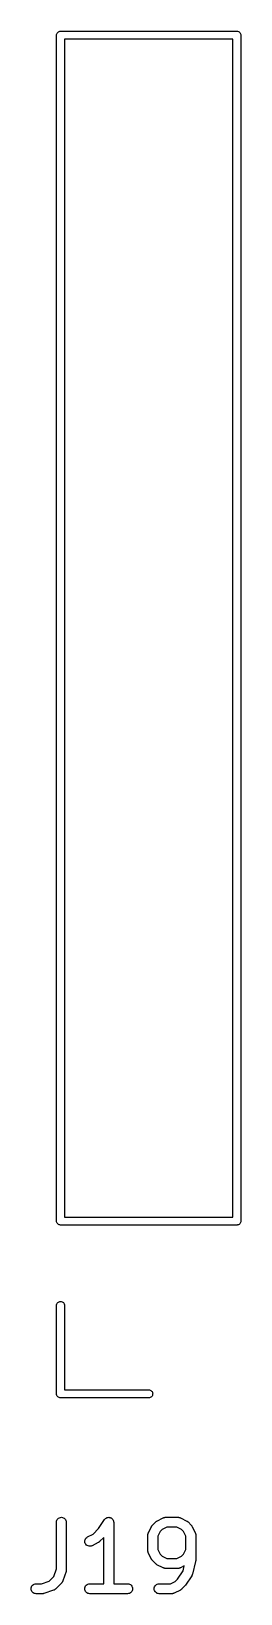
# Model space of a CAD drawing. Extents: x 96 to 150, y -148 to -38.
# Drawn here: x 121.16 to 124.33, y -89.94 to -66.43 of the extents above; entities that cross this region are included whole.
import ezdxf

# ---------------------------------------------------------------- set-up
doc = ezdxf.new("R2010")
doc.units = 0
doc.header["$MEASUREMENT"] = 0
doc.layers.add('BLACK', color=7, linetype='CONTINUOUS')

msp = doc.modelspace()

# ---------------------------------------------------------------- linework, layer by layer
at = {"layer": 'BLACK', "linetype": 'CONTINUOUS'}
for p, q in [((121.546, -66.488), (121.547, -66.4762)), ((121.546, -66.491), (121.546, -66.488)), ((121.546, -84.3251), (121.546, -66.491)), ((121.547, -66.4762), (121.55, -66.4649)), ((121.55, -66.4649), (121.556, -66.4545)), ((121.556, -66.4545), (121.563, -66.4454)), ((121.563, -66.4454), (121.573, -66.4379)), ((121.573, -66.4379), (121.583, -66.4323)), ((121.583, -66.4323), (121.594, -66.4289)), ((121.594, -66.4289), (121.603, -66.428)), ((121.603, -66.428), (121.606, -66.4277)), ((121.603, -66.428), (121.603, -66.428)), ((121.606, -66.4277), (121.609, -66.428)), ((121.609, -66.428), (124.263, -66.428)), ((124.263, -66.428), (124.266, -66.4277)), ((124.266, -66.4277), (124.269, -66.428)), ((124.269, -66.428), (124.278, -66.4289)), ((124.278, -66.4289), (124.289, -66.4323)), ((124.289, -66.4323), (124.299, -66.4379)), ((124.299, -66.4379), (124.309, -66.4454)), ((124.309, -66.4454), (124.316, -66.4545)), ((124.316, -66.4545), (124.322, -66.4649)), ((124.322, -66.4649), (124.325, -66.4762)), ((124.325, -66.4762), (124.326, -66.488)), ((124.326, -66.488), (124.326, -66.4909)), ((124.326, -66.4909), (124.326, -84.3251)), ((121.666, -66.548), (121.666, -84.268)), ((124.206, -66.548), (121.666, -66.548)), ((124.206, -84.268), (124.206, -66.548)), ((121.546, -84.328), (121.546, -84.3251)), ((121.547, -84.3398), (121.546, -84.328)), ((121.55, -84.3511), (121.547, -84.3398)), ((121.556, -84.3615), (121.55, -84.3511)), ((121.563, -84.3706), (121.556, -84.3615)), ((121.573, -84.3781), (121.563, -84.3706)), ((121.583, -84.3837), (121.573, -84.3781)), ((121.594, -84.3871), (121.583, -84.3837)), ((121.606, -84.3883), (121.594, -84.3871)), ((121.609, -84.388), (121.606, -84.3883)), ((124.263, -84.388), (121.609, -84.388)), ((121.666, -84.268), (124.206, -84.268)), ((124.266, -84.3883), (124.263, -84.388)), ((124.269, -84.388), (124.266, -84.3883)), ((124.278, -84.3871), (124.269, -84.388)), ((124.269, -84.388), (124.269, -84.388)), ((124.289, -84.3837), (124.278, -84.3871)), ((124.299, -84.3781), (124.289, -84.3837)), ((124.309, -84.3706), (124.299, -84.3781)), ((124.316, -84.3615), (124.309, -84.3706)), ((124.322, -84.3511), (124.316, -84.3615)), ((124.325, -84.3398), (124.322, -84.3511)), ((124.326, -84.328), (124.325, -84.3398)), ((124.326, -84.3251), (124.326, -84.328)), ((121.55, -85.5749), (121.556, -85.5645)), ((121.556, -85.5645), (121.563, -85.5554)), ((121.563, -85.5554), (121.573, -85.5479)), ((121.573, -85.5479), (121.583, -85.5423)), ((121.583, -85.5423), (121.594, -85.5389)), ((121.594, -85.5389), (121.606, -85.5377)), ((121.606, -85.5377), (121.618, -85.5389)), ((121.618, -85.5389), (121.629, -85.5423)), ((121.629, -85.5423), (121.639, -85.5479)), ((121.639, -85.5479), (121.649, -85.5554)), ((121.649, -85.5554), (121.656, -85.5645)), ((121.656, -85.5645), (121.662, -85.5749)), ((121.546, -85.5951), (121.547, -85.5862)), ((121.546, -86.9251), (121.546, -85.5951)), ((121.547, -85.5862), (121.55, -85.5749)), ((121.662, -85.5749), (121.665, -85.5862)), ((121.665, -85.5862), (121.666, -85.5951)), ((121.666, -85.5951), (121.666, -86.868)), ((121.546, -86.928), (121.546, -86.9251)), ((121.547, -86.9398), (121.546, -86.928)), ((121.55, -86.9511), (121.547, -86.9398)), ((121.552, -86.9537), (121.55, -86.9511)), ((121.556, -86.9615), (121.552, -86.9537)), ((121.563, -86.9706), (121.556, -86.9615)), ((121.573, -86.9781), (121.563, -86.9706)), ((121.583, -86.9837), (121.573, -86.9781)), ((121.666, -86.868), (122.939, -86.868)), ((122.939, -86.868), (122.948, -86.8689)), ((122.948, -86.8689), (122.959, -86.8723)), ((122.959, -86.8723), (122.969, -86.8779)), ((122.969, -86.9781), (122.959, -86.9837)), ((122.969, -86.8779), (122.979, -86.8854)), ((122.979, -86.9706), (122.969, -86.9781)), ((122.979, -86.8854), (122.986, -86.8945)), ((122.986, -86.9615), (122.979, -86.9706)), ((122.986, -86.8945), (122.992, -86.9049)), ((122.992, -86.9511), (122.986, -86.9615)), ((122.992, -86.9049), (122.995, -86.9162)), ((122.995, -86.9398), (122.992, -86.9511)), ((122.995, -86.9162), (122.996, -86.928)), ((122.996, -86.928), (122.995, -86.9398)), ((121.594, -86.9871), (121.583, -86.9837)), ((121.606, -86.9883), (121.594, -86.9871)), ((121.609, -86.988), (121.606, -86.9883)), ((122.939, -86.988), (121.609, -86.988)), ((122.948, -86.9871), (122.939, -86.988)), ((122.959, -86.9837), (122.948, -86.9871)), ((121.543, -88.8593), (121.545, -88.8448)), ((121.545, -88.8448), (121.55, -88.8308)), ((121.55, -88.8308), (121.557, -88.818)), ((121.557, -88.818), (121.566, -88.8068)), ((121.566, -88.8068), (121.577, -88.7976)), ((121.577, -88.7976), (121.59, -88.7908)), ((121.59, -88.7908), (121.604, -88.7867)), ((121.604, -88.7867), (121.619, -88.7854)), ((121.619, -88.7854), (121.634, -88.7869)), ((121.634, -88.7869), (121.648, -88.7912)), ((121.648, -88.7912), (121.66, -88.7982)), ((121.66, -88.7982), (121.672, -88.8075)), ((121.672, -88.8075), (121.681, -88.8189)), ((121.681, -88.8189), (121.688, -88.8318)), ((121.688, -88.8318), (121.692, -88.8458)), ((121.692, -88.8458), (121.693, -88.8604)), ((122.179, -88.9555), (122.27, -88.8188)), ((122.27, -88.8188), (122.271, -88.818)), ((122.271, -88.8179), (122.276, -88.8123)), ((122.271, -88.818), (122.271, -88.8179)), ((122.271, -88.818), (122.271, -88.818)), ((122.271, -88.818), (122.271, -88.818)), ((122.276, -88.8123), (122.28, -88.8068)), ((122.28, -88.8067), (122.286, -88.802)), ((122.28, -88.8068), (122.28, -88.8067)), ((122.28, -88.8068), (122.28, -88.8068)), ((122.286, -88.802), (122.292, -88.7976)), ((122.292, -88.7976), (122.299, -88.794)), ((122.292, -88.7976), (122.292, -88.7976)), ((122.292, -88.7976), (122.292, -88.7976)), ((122.299, -88.794), (122.305, -88.7908)), ((122.305, -88.7908), (122.312, -88.7887)), ((122.305, -88.7908), (122.305, -88.7908)), ((122.305, -88.7908), (122.305, -88.7908)), ((122.312, -88.7887), (122.319, -88.7867)), ((122.319, -88.7867), (122.326, -88.786)), ((122.319, -88.7867), (122.319, -88.7867)), ((122.319, -88.7867), (122.319, -88.7867)), ((122.326, -88.786), (122.333, -88.7854)), ((122.333, -88.7854), (122.333, -88.7854)), ((122.333, -88.7854), (122.341, -88.7862)), ((122.333, -88.7854), (122.333, -88.7854)), ((122.341, -88.7862), (122.348, -88.7869)), ((122.348, -88.7869), (122.348, -88.7869)), ((122.348, -88.7869), (122.348, -88.7869)), ((122.348, -88.7869), (122.355, -88.7892)), ((122.355, -88.7892), (122.362, -88.7912)), ((122.362, -88.7912), (122.362, -88.7913)), ((122.362, -88.7913), (122.362, -88.7913)), ((122.362, -88.7913), (122.368, -88.7948)), ((122.368, -88.7948), (122.375, -88.7982)), ((122.375, -88.7982), (122.375, -88.7982)), ((122.375, -88.7982), (122.375, -88.7983)), ((122.375, -88.7983), (122.38, -88.8029)), ((122.38, -88.8029), (122.386, -88.8075)), ((122.386, -88.8075), (122.386, -88.8076)), ((122.386, -88.8076), (122.386, -88.8076)), ((122.386, -88.8076), (122.391, -88.8136)), ((122.391, -88.8136), (122.395, -88.8189)), ((122.395, -88.8189), (122.395, -88.8189)), ((122.395, -88.8189), (122.395, -88.819)), ((122.395, -88.819), (122.399, -88.8259)), ((122.399, -88.8259), (122.402, -88.8318)), ((122.402, -88.8318), (122.402, -88.8319)), ((122.402, -88.8319), (122.402, -88.8319)), ((122.402, -88.8319), (122.404, -88.839)), ((122.404, -88.839), (122.406, -88.8458)), ((122.406, -88.8458), (122.406, -88.8459)), ((122.406, -88.8459), (122.406, -88.8459)), ((122.406, -88.8459), (122.407, -88.8533)), ((122.407, -88.8533), (122.408, -88.8604)), ((122.994, -88.9026), (123.042, -88.855)), ((123.042, -88.8542), (123.046, -88.8516)), ((123.042, -88.855), (123.042, -88.8542)), ((123.046, -88.8516), (123.049, -88.8487)), ((123.049, -88.8487), (123.051, -88.847)), ((123.051, -88.847), (123.054, -88.8451)), ((123.054, -88.8451), (123.058, -88.8432)), ((123.058, -88.8432), (123.061, -88.8409)), ((123.061, -88.8409), (123.156, -88.7933)), ((123.156, -88.7933), (123.157, -88.7928)), ((123.157, -88.7928), (123.159, -88.7921)), ((123.159, -88.7921), (123.161, -88.791)), ((123.161, -88.791), (123.166, -88.7896)), ((123.166, -88.7896), (123.171, -88.7878)), ((123.171, -88.7878), (123.173, -88.7874)), ((123.173, -88.7874), (123.175, -88.7868)), ((123.175, -88.7868), (123.18, -88.7863)), ((123.18, -88.7863), (123.186, -88.7855)), ((123.186, -88.7855), (123.188, -88.7856)), ((123.188, -88.7856), (123.19, -88.7854)), ((123.19, -88.7854), (123.38, -88.7854)), ((123.38, -88.7854), (123.381, -88.7854)), ((123.381, -88.7854), (123.384, -88.7856)), ((123.384, -88.7856), (123.386, -88.7856)), ((123.386, -88.7856), (123.391, -88.7864)), ((123.391, -88.7864), (123.396, -88.787)), ((123.396, -88.787), (123.398, -88.7877)), ((123.398, -88.7877), (123.4, -88.7881)), ((123.4, -88.7881), (123.405, -88.7899)), ((123.405, -88.7899), (123.41, -88.7914)), ((123.41, -88.7914), (123.412, -88.7925)), ((123.412, -88.7925), (123.414, -88.7933)), ((123.414, -88.7933), (123.509, -88.8409)), ((123.509, -88.8409), (123.51, -88.8414)), ((123.51, -88.8414), (123.514, -88.8437)), ((123.514, -88.8437), (123.517, -88.8457)), ((123.517, -88.8457), (123.52, -88.8477)), ((123.52, -88.8477), (123.522, -88.8494)), ((123.522, -88.8494), (123.525, -88.8523)), ((123.525, -88.8523), (123.529, -88.855)), ((123.529, -88.855), (123.576, -88.9026)), ((121.543, -88.8604), (121.543, -88.8593)), ((121.543, -89.5625), (121.543, -88.8604)), ((121.693, -88.8604), (121.693, -89.5747)), ((121.99, -89.0969), (122.001, -89.0868)), ((122.001, -89.0868), (122.014, -89.079)), ((122.014, -89.079), (122.098, -89.0368)), ((122.098, -89.0368), (122.179, -88.9555)), ((122.258, -89.0891), (122.195, -89.1515)), ((122.258, -89.7854), (122.258, -89.0891)), ((122.408, -88.8604), (122.408, -89.7854)), ((122.924, -89.0498), (122.925, -89.0476)), ((122.924, -89.0509), (122.924, -89.0498)), ((122.924, -89.289), (122.924, -89.0509)), ((122.925, -89.0404), (122.926, -89.0353)), ((122.925, -89.0454), (122.925, -89.0404)), ((122.925, -89.0476), (122.925, -89.0454)), ((122.926, -89.0353), (122.927, -89.0332)), ((122.927, -89.031), (122.929, -89.0262)), ((122.927, -89.0332), (122.927, -89.031)), ((122.929, -89.0262), (122.93, -89.0213)), ((122.93, -89.0213), (122.932, -89.0194)), ((122.932, -89.0173), (122.98, -88.9221)), ((122.932, -89.0194), (122.932, -89.0173)), ((122.98, -88.9211), (122.983, -88.9176)), ((122.98, -88.9221), (122.98, -88.9211)), ((122.983, -88.9176), (122.985, -88.9139)), ((122.985, -88.9139), (122.987, -88.9115)), ((122.987, -88.9115), (122.988, -88.9089)), ((122.988, -88.9089), (122.991, -88.9058)), ((122.991, -88.9058), (122.994, -88.9026)), ((123.109, -89), (123.074, -89.0686)), ((123.074, -89.0686), (123.074, -89.2712)), ((123.139, -88.9696), (123.109, -89)), ((123.208, -88.9354), (123.139, -88.9696)), ((123.363, -88.9354), (123.208, -88.9354)), ((123.431, -88.9696), (123.363, -88.9354)), ((123.462, -89), (123.431, -88.9696)), ((123.496, -89.0686), (123.462, -89)), ((123.496, -89.2712), (123.496, -89.0686)), ((123.576, -88.9026), (123.577, -88.9033)), ((123.577, -88.9033), (123.58, -88.9066)), ((123.58, -88.9066), (123.583, -88.9097)), ((123.583, -88.9097), (123.584, -88.9123)), ((123.584, -88.9123), (123.586, -88.9148)), ((123.586, -88.9148), (123.588, -88.9185)), ((123.588, -88.9185), (123.59, -88.9221)), ((123.59, -88.9221), (123.638, -89.0173)), ((123.638, -89.0173), (123.638, -89.0183)), ((123.638, -89.0183), (123.639, -89.0203)), ((123.639, -89.0203), (123.64, -89.0223)), ((123.64, -89.0223), (123.642, -89.0272)), ((123.642, -89.0272), (123.643, -89.032)), ((123.643, -89.032), (123.644, -89.0342)), ((123.644, -89.0342), (123.644, -89.0363)), ((123.644, -89.0363), (123.645, -89.0414)), ((123.645, -89.0414), (123.646, -89.0465)), ((123.646, -89.0465), (123.646, -89.0487)), ((123.646, -89.0487), (123.646, -89.0509)), ((123.646, -89.0509), (123.646, -89.4318)), ((121.972, -89.151), (121.973, -89.1364)), ((121.975, -89.1655), (121.972, -89.151)), ((121.973, -89.1364), (121.976, -89.1221)), ((121.98, -89.1792), (121.975, -89.1655)), ((121.976, -89.1221), (121.982, -89.1088)), ((121.987, -89.1916), (121.98, -89.1792)), ((121.982, -89.1088), (121.99, -89.0969)), ((121.997, -89.2023), (121.987, -89.1916)), ((122.009, -89.2109), (121.997, -89.2023)), ((122.023, -89.217), (122.009, -89.2109)), ((122.037, -89.2204), (122.023, -89.217)), ((122.051, -89.221), (122.037, -89.2204)), ((122.066, -89.2187), (122.051, -89.221)), ((122.08, -89.2136), (122.066, -89.2187)), ((122.081, -89.2132), (122.08, -89.2136)), ((122.176, -89.1656), (122.081, -89.2132)), ((122.179, -89.1633), (122.176, -89.1656)), ((122.183, -89.1614), (122.179, -89.1633)), ((122.186, -89.1594), (122.183, -89.1614)), ((122.188, -89.1578), (122.186, -89.1594)), ((122.191, -89.1549), (122.188, -89.1578)), ((122.195, -89.1522), (122.191, -89.1549)), ((122.195, -89.1515), (122.195, -89.1522)), ((122.925, -89.2911), (122.924, -89.289)), ((122.925, -89.2934), (122.925, -89.2911)), ((122.925, -89.2984), (122.925, -89.2934)), ((122.926, -89.3035), (122.925, -89.2984)), ((122.926, -89.3056), (122.926, -89.3035)), ((122.927, -89.3078), (122.926, -89.3056)), ((122.929, -89.3126), (122.927, -89.3078)), ((122.93, -89.3175), (122.929, -89.3126)), ((122.931, -89.3195), (122.93, -89.3175)), ((122.932, -89.3216), (122.931, -89.3195)), ((122.932, -89.3225), (122.932, -89.3216)), ((122.98, -89.4177), (122.932, -89.3225)), ((123.074, -89.2712), (123.109, -89.3398)), ((123.462, -89.3398), (123.496, -89.2712)), ((121.505, -89.677), (121.543, -89.5625)), ((122.982, -89.4213), (122.98, -89.4177)), ((122.984, -89.425), (122.982, -89.4213)), ((122.986, -89.4275), (122.984, -89.425)), ((122.988, -89.4301), (122.986, -89.4275)), ((122.991, -89.4332), (122.988, -89.4301)), ((122.993, -89.4365), (122.991, -89.4332)), ((122.994, -89.4372), (122.993, -89.4365)), ((123.042, -89.4848), (122.994, -89.4372)), ((123.045, -89.4875), (123.042, -89.4848)), ((123.048, -89.4905), (123.045, -89.4875)), ((123.051, -89.4922), (123.048, -89.4905)), ((123.053, -89.4941), (123.051, -89.4922)), ((123.057, -89.4961), (123.053, -89.4941)), ((123.06, -89.4984), (123.057, -89.4961)), ((123.061, -89.4989), (123.06, -89.4984)), ((123.156, -89.5465), (123.061, -89.4989)), ((123.109, -89.3398), (123.139, -89.3702)), ((123.139, -89.3702), (123.208, -89.4044)), ((123.158, -89.5473), (123.156, -89.5465)), ((123.16, -89.5484), (123.158, -89.5473)), ((123.165, -89.5499), (123.16, -89.5484)), ((123.17, -89.5517), (123.165, -89.5499)), ((123.172, -89.5521), (123.17, -89.5517)), ((123.174, -89.5528), (123.172, -89.5521)), ((123.179, -89.5534), (123.174, -89.5528)), ((123.184, -89.5542), (123.179, -89.5534)), ((123.187, -89.5542), (123.184, -89.5542)), ((123.189, -89.5544), (123.187, -89.5542)), ((123.19, -89.5544), (123.189, -89.5544)), ((123.38, -89.5544), (123.19, -89.5544)), ((123.208, -89.4044), (123.363, -89.4044)), ((123.363, -89.4044), (123.431, -89.3702)), ((123.383, -89.5542), (123.38, -89.5544)), ((123.385, -89.5543), (123.383, -89.5542)), ((123.39, -89.5535), (123.385, -89.5543)), ((123.395, -89.553), (123.39, -89.5535)), ((123.397, -89.5524), (123.395, -89.553)), ((123.399, -89.552), (123.397, -89.5524)), ((123.404, -89.5502), (123.399, -89.552)), ((123.409, -89.5488), (123.404, -89.5502)), ((123.411, -89.5477), (123.409, -89.5488)), ((123.413, -89.547), (123.411, -89.5477)), ((123.414, -89.5465), (123.413, -89.547)), ((123.472, -89.5174), (123.414, -89.5465)), ((123.431, -89.3702), (123.462, -89.3398)), ((123.454, -89.5915), (123.472, -89.5174)), ((123.644, -89.45), (123.596, -89.6405)), ((123.645, -89.4415), (123.644, -89.4474)), ((123.644, -89.4474), (123.644, -89.4487)), ((123.644, -89.4487), (123.644, -89.45)), ((123.646, -89.4355), (123.645, -89.4415)), ((123.646, -89.4318), (123.646, -89.4329)), ((123.646, -89.4329), (123.646, -89.4342)), ((123.646, -89.4342), (123.646, -89.4355)), ((121.185, -89.8072), (121.196, -89.7979)), ((121.196, -89.7979), (121.209, -89.791)), ((121.209, -89.791), (121.223, -89.7868)), ((121.223, -89.7868), (121.238, -89.7854)), ((121.238, -89.7854), (121.321, -89.7854)), ((121.321, -89.7854), (121.435, -89.7472)), ((121.435, -89.7472), (121.505, -89.677)), ((121.624, -89.7706), (121.529, -89.8658)), ((121.625, -89.7689), (121.624, -89.7706)), ((121.627, -89.7674), (121.625, -89.7689)), ((121.63, -89.7632), (121.627, -89.7674)), ((121.633, -89.7592), (121.63, -89.7632)), ((121.634, -89.7573), (121.633, -89.7592)), ((121.636, -89.7555), (121.634, -89.7573)), ((121.638, -89.7509), (121.636, -89.7555)), ((121.64, -89.7463), (121.638, -89.7509)), ((121.641, -89.7442), (121.64, -89.7463)), ((121.642, -89.7422), (121.641, -89.7442)), ((121.69, -89.5984), (121.642, -89.7412)), ((121.642, -89.7412), (121.642, -89.7422)), ((121.691, -89.5943), (121.69, -89.5984)), ((121.692, -89.5903), (121.691, -89.5943)), ((121.693, -89.5841), (121.692, -89.5872)), ((121.692, -89.5872), (121.692, -89.5903)), ((121.693, -89.5747), (121.693, -89.5757)), ((121.693, -89.5757), (121.693, -89.5799)), ((121.693, -89.5799), (121.693, -89.5841)), ((121.994, -89.8072), (122.006, -89.7979)), ((122.006, -89.7979), (122.018, -89.791)), ((122.018, -89.791), (122.032, -89.7868)), ((122.032, -89.7868), (122.047, -89.7854)), ((122.047, -89.7854), (122.258, -89.7854)), ((122.408, -89.7854), (122.618, -89.7854)), ((122.618, -89.7854), (122.62, -89.7854)), ((122.62, -89.7854), (122.634, -89.787)), ((122.634, -89.787), (122.648, -89.7914)), ((122.648, -89.7914), (122.661, -89.7985)), ((122.661, -89.7985), (122.672, -89.8079)), ((123.042, -89.8072), (123.053, -89.7979)), ((123.053, -89.7979), (123.066, -89.791)), ((123.066, -89.791), (123.08, -89.7868)), ((123.08, -89.7868), (123.095, -89.7854)), ((123.095, -89.7854), (123.267, -89.7854)), ((123.267, -89.7854), (123.336, -89.7511)), ((123.336, -89.7511), (123.37, -89.7174)), ((123.37, -89.7174), (123.454, -89.5915)), ((123.586, -89.6639), (123.49, -89.8067)), ((123.588, -89.6595), (123.586, -89.6639)), ((123.591, -89.6552), (123.588, -89.6595)), ((123.593, -89.651), (123.591, -89.653)), ((123.591, -89.653), (123.591, -89.6552)), ((123.594, -89.6462), (123.593, -89.651)), ((123.596, -89.6415), (123.594, -89.6462)), ((123.596, -89.6405), (123.596, -89.6415)), ((121.163, -89.8599), (121.164, -89.8453)), ((121.164, -89.8744), (121.163, -89.8599)), ((121.164, -89.8453), (121.168, -89.8313)), ((121.168, -89.8885), (121.164, -89.8744)), ((121.168, -89.8313), (121.175, -89.8184)), ((121.175, -89.9014), (121.168, -89.8885)), ((121.175, -89.8184), (121.185, -89.8072)), ((121.184, -89.9129), (121.175, -89.9014)), ((121.195, -89.9223), (121.184, -89.9129)), ((121.208, -89.9293), (121.195, -89.9223)), ((121.222, -89.9337), (121.208, -89.9293)), ((121.236, -89.9354), (121.222, -89.9337)), ((121.238, -89.9354), (121.236, -89.9354)), ((121.333, -89.9354), (121.238, -89.9354)), ((121.337, -89.935), (121.333, -89.9354)), ((121.341, -89.9349), (121.337, -89.935)), ((121.344, -89.9343), (121.341, -89.9349)), ((121.347, -89.934), (121.344, -89.9343)), ((121.351, -89.9327), (121.347, -89.934)), ((121.355, -89.9319), (121.351, -89.9327)), ((121.356, -89.9315), (121.355, -89.9319)), ((121.499, -89.8839), (121.356, -89.9315)), ((121.501, -89.883), (121.499, -89.8839)), ((121.503, -89.8824), (121.501, -89.883)), ((121.508, -89.88), (121.503, -89.8824)), ((121.513, -89.878), (121.508, -89.88)), ((121.515, -89.8767), (121.513, -89.878)), ((121.516, -89.8757), (121.515, -89.8767)), ((121.52, -89.8725), (121.516, -89.8757)), ((121.525, -89.8695), (121.52, -89.8725)), ((121.526, -89.8679), (121.525, -89.8695)), ((121.528, -89.8665), (121.526, -89.8679)), ((121.529, -89.8658), (121.528, -89.8665)), ((121.972, -89.8599), (121.974, -89.8453)), ((121.973, -89.8744), (121.972, -89.8599)), ((121.978, -89.8885), (121.973, -89.8744)), ((121.974, -89.8453), (121.978, -89.8313)), ((121.978, -89.8313), (121.985, -89.8184)), ((121.984, -89.9014), (121.978, -89.8885)), ((121.993, -89.9129), (121.984, -89.9014)), ((121.985, -89.8184), (121.994, -89.8072)), ((122.005, -89.9223), (121.993, -89.9129)), ((122.018, -89.9293), (122.005, -89.9223)), ((122.031, -89.9337), (122.018, -89.9293)), ((122.046, -89.9354), (122.031, -89.9337)), ((122.047, -89.9354), (122.046, -89.9354)), ((122.618, -89.9354), (122.047, -89.9354)), ((122.633, -89.934), (122.618, -89.9354)), ((122.647, -89.9297), (122.633, -89.934)), ((122.66, -89.9228), (122.647, -89.9297)), ((122.671, -89.9136), (122.66, -89.9228)), ((122.681, -89.9023), (122.671, -89.9136)), ((122.672, -89.8079), (122.681, -89.8193)), ((122.681, -89.8193), (122.688, -89.8323)), ((122.688, -89.8894), (122.681, -89.9023)), ((122.688, -89.8323), (122.692, -89.8463)), ((122.692, -89.8755), (122.688, -89.8894)), ((122.692, -89.8463), (122.693, -89.8609)), ((122.693, -89.8609), (122.692, -89.8755)), ((123.02, -89.8599), (123.021, -89.8453)), ((123.021, -89.8744), (123.02, -89.8599)), ((123.021, -89.8453), (123.026, -89.8313)), ((123.025, -89.8885), (123.021, -89.8744)), ((123.032, -89.9014), (123.025, -89.8885)), ((123.026, -89.8313), (123.032, -89.8184)), ((123.032, -89.8184), (123.042, -89.8072)), ((123.041, -89.9129), (123.032, -89.9014)), ((123.052, -89.9223), (123.041, -89.9129)), ((123.065, -89.9293), (123.052, -89.9223)), ((123.079, -89.9337), (123.065, -89.9293)), ((123.094, -89.9354), (123.079, -89.9337)), ((123.095, -89.9354), (123.094, -89.9354)), ((123.285, -89.9354), (123.095, -89.9354)), ((123.287, -89.9352), (123.285, -89.9354)), ((123.29, -89.9353), (123.287, -89.9352)), ((123.295, -89.9345), (123.29, -89.9353)), ((123.3, -89.934), (123.295, -89.9345)), ((123.302, -89.9333), (123.3, -89.934)), ((123.304, -89.933), (123.302, -89.9333)), ((123.309, -89.9312), (123.304, -89.933)), ((123.314, -89.9297), (123.309, -89.9312)), ((123.316, -89.9287), (123.314, -89.9297)), ((123.318, -89.9279), (123.316, -89.9287)), ((123.319, -89.9275), (123.318, -89.9279)), ((123.414, -89.8798), (123.319, -89.9275)), ((123.417, -89.8776), (123.414, -89.8798)), ((123.421, -89.8757), (123.417, -89.8776)), ((123.424, -89.8737), (123.421, -89.8757)), ((123.426, -89.8721), (123.424, -89.8737)), ((123.429, -89.8692), (123.426, -89.8721)), ((123.433, -89.8665), (123.429, -89.8692)), ((123.481, -89.8182), (123.433, -89.8658)), ((123.433, -89.8658), (123.433, -89.8665)), ((123.485, -89.8129), (123.481, -89.8182)), ((123.49, -89.8076), (123.485, -89.8129)), ((123.49, -89.8067), (123.49, -89.8069)), ((123.49, -89.8069), (123.49, -89.8069)), ((123.49, -89.8069), (123.49, -89.8069)), ((123.49, -89.8069), (123.49, -89.8076))]:
    msp.add_line(p, q, dxfattribs=at)

doc.saveas('drawing.dxf')
